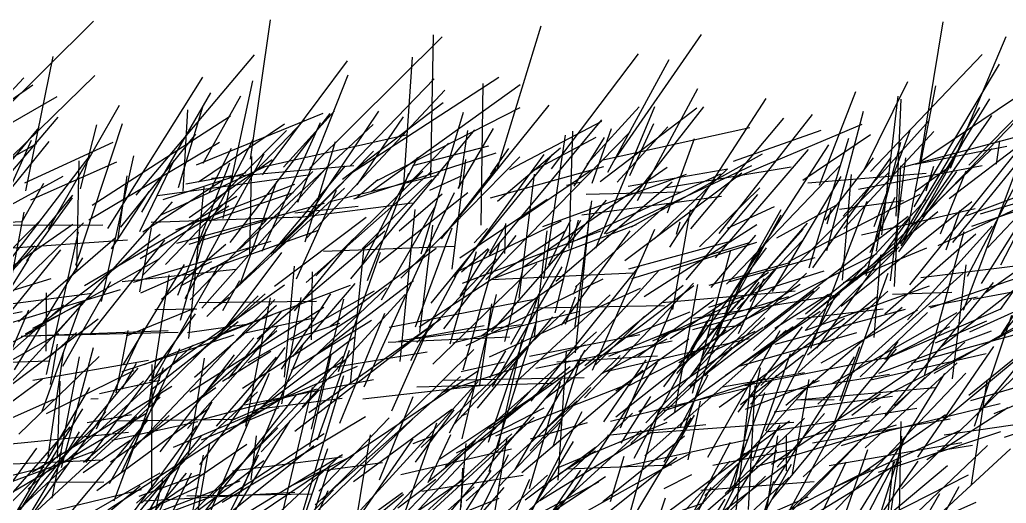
# Model space of a CAD drawing. Header units: metres. Extents: x 0 to 1019, y 0 to 619.
# Drawn here: x 336.1 to 465.7, y 554.7 to 618.2 of the extents above; entities that cross this region are included whole.
import ezdxf

# ---------------------------------------------------------------- set-up
doc = ezdxf.new("R2010")
doc.units = ezdxf.units.M

msp = doc.modelspace()

# ---------------------------------------------------------------- linework, layer by layer
at = {"color": 102}
for p, q in [((366.43, 599.89), (369.06, 618.21)), ((453.6, 593.62), (464.81, 612.37)), ((411.79, 588.2), (419.55, 606.83))]:
    msp.add_line(p, q, dxfattribs=at)
at = {"color": 85}
for p, q in [((326.64, 598.98), (345.84, 618.03)), ((439.63, 596.78), (455.19, 598.07)), ((372, 573.97), (380.21, 583.56)), ((367.6, 567.09), (378.47, 568.52))]:
    msp.add_line(p, q, dxfattribs=at)
at = {"color": 205}
for p, q in [((398.82, 598.43), (404.63, 617.41)), ((429.85, 556.29), (433.41, 572.49)), ((398.67, 563.57), (416.1, 570.41)), ((344.98, 565.31), (350.8, 566.37)), ((357.6, 541.36), (367.56, 561.06)), ((352.05, 552.71), (365.1, 557.65))]:
    msp.add_line(p, q, dxfattribs=at)
at = {"color": 82}
for p, q in [((454.41, 599.61), (457.44, 617.95)), ((460.8, 599.09), (473.75, 612.36)), ((426.66, 580.44), (441.81, 585.21)), ((410.34, 572.8), (423.28, 583.37)), ((442.74, 570.37), (459.25, 579.78)), ((391.33, 560.55), (403.92, 568.93)), ((387.03, 541.86), (405.46, 558.38))]:
    msp.add_line(p, q, dxfattribs=at)
at = {"color": 57}
for p, q in [((374.2, 598.67), (391.62, 615.95)), ((396.74, 591.22), (396.99, 609.85)), ((425.41, 588.37), (433.33, 596.15)), ((418.62, 551.63), (437.26, 565.55))]:
    msp.add_line(p, q, dxfattribs=at)
at = {"color": 167}
for p, q in [((390.14, 597.66), (390.47, 616.25)), ((400.49, 598.55), (412.6, 604.9)), ((442.2, 546.62), (447.54, 561.76))]:
    msp.add_line(p, q, dxfattribs=at)
at = {"color": 194}
for p, q in [((414.35, 599.92), (425.68, 616.27)), ((409.4, 589.36), (428.24, 597.99))]:
    msp.add_line(p, q, dxfattribs=at)
at = {"color": 145}
for p, q in [((458.39, 598.73), (465.68, 615.99)), ((349.42, 590.98), (359.28, 603.17)), ((368.09, 598.87), (387.07, 603.16)), ((441.92, 591.88), (448.26, 600.08)), ((337.61, 594.56), (348.89, 599.56)), ((443.07, 565.06), (450.19, 584.93)), ((345.49, 568.43), (346.44, 568.45))]:
    msp.add_line(p, q, dxfattribs=at)
at = {"color": 236}
for p, q in [((336.93, 595.75), (340.52, 613.39)), ((363.74, 582.19), (378.79, 596.1)), ((403.17, 561.57), (411.16, 569.91))]:
    msp.add_line(p, q, dxfattribs=at)
at = {"color": 83}
for p, q in [((351.42, 595.16), (366.98, 613.62)), ((426.36, 576.47), (439.04, 590.7))]:
    msp.add_line(p, q, dxfattribs=at)
at = {"color": 178}
for p, q in [((386.55, 595.93), (387.73, 613.3)), ((354.96, 594.59), (365.87, 598.16)), ((435.35, 575.6), (452.49, 580.21)), ((358.19, 577.15), (366.58, 578.33)), ((365.34, 577.01), (374.8, 579.07)), ((397.48, 541.13), (409.84, 559.03))]:
    msp.add_line(p, q, dxfattribs=at)
at = {"color": 185}
for p, q in [((405.98, 598.64), (417.42, 613.75)), ((385.87, 576), (397.15, 578.06)), ((420.75, 565.61), (437.71, 577.9))]:
    msp.add_line(p, q, dxfattribs=at)
at = {"color": 230}
for p, q in [((413.38, 598.21), (421.44, 612.99)), ((337.08, 586.53), (343.08, 594.83)), ((351.83, 555.62), (359.78, 558.54)), ((373.85, 550.14), (376.65, 556.4))]:
    msp.add_line(p, q, dxfattribs=at)
at = {"color": 128}
for p, q in [((447.88, 598.26), (462.54, 613.66)), ((409.05, 577.65), (411.29, 594.44)), ((444.31, 583.72), (455.29, 588.24)), ((456.24, 571.79), (469.31, 579.26)), ((403.07, 574.03), (417.6, 576.88)), ((353.49, 556.74), (353.53, 572.94))]:
    msp.add_line(p, q, dxfattribs=at)
at = {"color": 49}
for p, q in [((368.02, 597.86), (379.18, 612.83)), ((408.94, 596.37), (412.96, 602.74)), ((395.82, 588.92), (397.57, 590.8)), ((416.13, 585.48), (429.66, 589.18)), ((429.38, 583.82), (440.59, 586.99)), ((418.23, 560.94), (436.8, 577.42))]:
    msp.add_line(p, q, dxfattribs=at)
at = {"color": 176}
for p, q in [((320.11, 592.84), (336.69, 610.6)), ((405.64, 586.02), (408.54, 591.93)), ((389.91, 557.64), (408.44, 572.68)), ((348.06, 560.15), (361.89, 569.89))]:
    msp.add_line(p, q, dxfattribs=at)
at = {"color": 1}
for p, q in [((326.91, 592.27), (346, 610.88)), ((347.71, 590.8), (360.2, 610.68)), ((451.8, 588.77), (463.56, 607.83)), ((416.82, 560.63), (427.55, 580.51))]:
    msp.add_line(p, q, dxfattribs=at)
at = {"color": 200}
for p, q in [((372.67, 594.23), (379.26, 610.98)), ((464.69, 576.4), (478.9, 593.11)), ((398.56, 584.33), (417.14, 591.3))]:
    msp.add_line(p, q, dxfattribs=at)
at = {"color": 126}
for p, q in [((379.43, 597.93), (399.08, 610.67)), ((396.71, 576.67), (407.58, 584.23))]:
    msp.add_line(p, q, dxfattribs=at)
at = {"color": 170}
for p, q in [((379.54, 599.01), (390.56, 610.43)), ((464.42, 599.26), (464.88, 602.29)), ((379.59, 570.39), (381.33, 588)), ((426.18, 571.45), (429.65, 575.19)), ((440.92, 541.22), (454.13, 560.23))]:
    msp.add_line(p, q, dxfattribs=at)
at = {"color": 168}
for p, q in [((454.33, 599.52), (471.77, 611.31)), ((357.31, 583.24), (366.4, 588.25)), ((446.59, 550.11), (457.99, 559.68))]:
    msp.add_line(p, q, dxfattribs=at)
at = {"color": 157}
for p, q in [((320.58, 597.54), (337.84, 609.68)), ((460.09, 580.08), (466.73, 597.75)), ((396.58, 570.24), (398.16, 580.91)), ((451.93, 556.58), (470.42, 574.97))]:
    msp.add_line(p, q, dxfattribs=at)
at = {"color": 243}
msp.add_line((362.87, 592.11), (366.75, 610.17), dxfattribs=at)
at = {"color": 227}
for p, q in [((382.29, 595.63), (401.87, 609.71)), ((348.8, 569.19), (350.38, 577.4)), ((451.68, 553.46), (451.9, 565.45))]:
    msp.add_line(p, q, dxfattribs=at)
at = {"color": 246}
for p, q in [((417.28, 594.49), (425.22, 609.2)), ((465.01, 586.04), (474.13, 603.74)), ((415.83, 576.5), (424.2, 579.85)), ((388.29, 570), (406.08, 570.46))]:
    msp.add_line(p, q, dxfattribs=at)
at = {"color": 209}
for p, q in [((446.94, 598.31), (452.76, 610.09)), ((455.06, 593.14), (459.98, 601.96)), ((398.08, 577.2), (413.21, 594.51)), ((408.56, 555.93), (419.88, 573.18)), ((425.9, 553.27), (435.59, 561.62))]:
    msp.add_line(p, q, dxfattribs=at)
at = {"color": 181}
for p, q in [((452.62, 589.72), (456.48, 609.52)), ((463.06, 582.41), (477.92, 593.09)), ((432.07, 568.67), (450.37, 571.66))]:
    msp.add_line(p, q, dxfattribs=at)
at = {"color": 141}
for p, q in [((321.34, 596.79), (341.07, 608.14)), ((454.51, 584.37), (471.81, 586.49)), ((450.78, 582.16), (458.58, 582.44)), ((340.4, 555.38), (343.97, 573.95)), ((392.57, 563.97), (395.74, 569.83)), ((445.01, 544.97), (463.25, 562.3))]:
    msp.add_line(p, q, dxfattribs=at)
at = {"color": 50}
msp.add_line((352.18, 592.92), (361.24, 608.6), dxfattribs=at)
at = {"color": 93}
msp.add_line((360.23, 599.38), (365.19, 608.21), dxfattribs=at)
at = {"color": 15}
for p, q in [((373.84, 589.56), (391.98, 608.94)), ((341.64, 559.38), (345.82, 575.17)), ((358.3, 561.04), (360.41, 573.74))]:
    msp.add_line(p, q, dxfattribs=at)
at = {"color": 119}
for p, q in [((421.5, 588.34), (434.17, 607.85)), ((421.74, 585.42), (432.96, 588.99)), ((438.73, 568.35), (456.35, 569.89)), ((420.76, 556.65), (424.41, 558.5))]:
    msp.add_line(p, q, dxfattribs=at)
at = {"color": 151}
for p, q in [((441.2, 596.47), (445.93, 608.8)), ((328.55, 577.96), (338.12, 588.51)), ((430.49, 566.67), (438.95, 577.87)), ((359.81, 559.74), (371, 575.17)), ((445.42, 566.26), (449.21, 569.13)), ((457.23, 552.75), (459.52, 556.91))]:
    msp.add_line(p, q, dxfattribs=at)
at = {"color": 107}
for p, q in [((449.38, 589.98), (451.53, 608.16)), ((460.61, 584.52), (470.04, 602.46)), ((341.81, 572.69), (348.11, 583.83)), ((425.9, 548.53), (432.42, 561.62))]:
    msp.add_line(p, q, dxfattribs=at)
at = {"color": 175}
for p, q in [((451.23, 592.39), (451.92, 607.76)), ((386.18, 584.27), (401.81, 600.21))]:
    msp.add_line(p, q, dxfattribs=at)
at = {"color": 129}
for p, q in [((339.91, 590.7), (349.26, 606.99)), ((336.03, 563.79), (346.59, 574))]:
    msp.add_line(p, q, dxfattribs=at)
at = {"color": 58}
msp.add_line((357, 596.19), (360.2, 606.76), dxfattribs=at)
at = {"color": 143}
for p, q in [((378.51, 597.28), (391.74, 607.36)), ((447.16, 561.98), (459.25, 573.14)), ((418.79, 563.95), (437.79, 565.34))]:
    msp.add_line(p, q, dxfattribs=at)
at = {"color": 137}
for p, q in [((382.99, 597.06), (401.85, 606.7)), ((436.74, 567.58), (452.04, 580.48)), ((449.77, 564.12), (464.91, 567.81))]:
    msp.add_line(p, q, dxfattribs=at)
at = {"color": 144}
for p, q in [((392.05, 590.1), (405.67, 606.98)), ((446.69, 589.97), (461.62, 593.44)), ((420, 576.65), (437.14, 581.88)), ((430.8, 567.66), (439.09, 574.18)), ((380.01, 550.42), (382.22, 563.67)), ((441.57, 553.56), (444.69, 560.16))]:
    msp.add_line(p, q, dxfattribs=at)
at = {"color": 164}
for p, q in [((410.63, 599.24), (417.49, 606.79)), ((370.77, 598.83), (377.46, 606.25)), ((461.19, 591.12), (477.06, 596.61)), ((334.15, 547.73), (343.97, 564.08))]:
    msp.add_line(p, q, dxfattribs=at)
at = {"color": 188}
for p, q in [((412.38, 596.98), (425.05, 606.65)), ((419.72, 566.07), (439.47, 584.94)), ((340.17, 570.3), (341.1, 575.58)), ((347.72, 553.82), (366.2, 565.87))]:
    msp.add_line(p, q, dxfattribs=at)
at = {"color": 239}
for p, q in [((412.95, 590.07), (425.97, 606.78)), ((349.01, 589.24), (350.26, 597.69)), ((334.93, 578.41), (349.39, 582.8)), ((346.22, 564.47), (352.47, 577.74)), ((348.53, 555), (355.04, 572.52)), ((435.62, 559.43), (441.84, 566.48)), ((432.76, 543.97), (435.71, 563.54))]:
    msp.add_line(p, q, dxfattribs=at)
at = {"color": 110}
for p, q in [((450.88, 587.71), (462.24, 606.68)), ((399.27, 550.65), (412.19, 557.53))]:
    msp.add_line(p, q, dxfattribs=at)
at = {"color": 68}
for p, q in [((463.27, 588.3), (481.38, 607.47)), ((433.91, 577.84), (452.84, 592.41)), ((388.1, 577.87), (392.95, 590.87)), ((393.88, 585.26), (407.29, 591.81)), ((399.06, 556.89), (407.24, 565.49))]:
    msp.add_line(p, q, dxfattribs=at)
at = {"color": 215}
for p, q in [((330.17, 592.48), (341.19, 605.4)), ((448.36, 591.04), (453.08, 603.67))]:
    msp.add_line(p, q, dxfattribs=at)
at = {"color": 162}
for p, q in [((345.67, 593.84), (363.8, 605.58)), ((370.57, 567.76), (373.08, 581.71))]:
    msp.add_line(p, q, dxfattribs=at)
at = {"color": 237}
for p, q in [((357.58, 595.69), (358.23, 606.4)), ((426.96, 583.03), (432.83, 589.92))]:
    msp.add_line(p, q, dxfattribs=at)
at = {"color": 111}
for p, q in [((359.37, 599.16), (375.98, 605.94)), ((447.33, 584.64), (451.88, 602.15)), ((397.9, 587.6), (399.98, 591.27)), ((461.54, 564.82), (466.44, 579.42))]:
    msp.add_line(p, q, dxfattribs=at)
at = {"color": 254}
msp.add_line((363.79, 588.95), (376.92, 605.91), dxfattribs=at)
at = {"color": 226}
for p, q in [((373.66, 591.9), (383.29, 606.2)), ((455.21, 595.73), (456.21, 599)), ((408.88, 582.16), (409.3, 583.23)), ((341.11, 560.61), (341.44, 570.76)), ((340.2, 557.49), (347.19, 557.51))]:
    msp.add_line(p, q, dxfattribs=at)
at = {"color": 211}
for p, q in [((380.46, 596.52), (386.52, 605.47)), ((336.31, 576.64), (355.65, 577.4)), ((354.56, 561.47), (364.34, 574.2)), ((349.03, 565.53), (364.36, 565.76))]:
    msp.add_line(p, q, dxfattribs=at)
at = {"color": 61}
for p, q in [((388.84, 587.45), (394.42, 606.06)), ((345.19, 591.94), (362.37, 602.14)), ((454.99, 571.49), (460.18, 590.4)), ((376.64, 546.99), (387.79, 563.15)), ((353.72, 551.88), (357.6, 560.62))]:
    msp.add_line(p, q, dxfattribs=at)
at = {"color": 177}
for p, q in [((424.3, 590.76), (436.49, 605.29)), ((430.41, 597.56), (446.8, 604.49)), ((432.58, 573.77), (450.86, 587.84)), ((372.97, 552.38), (378.71, 571.48)), ((406.87, 558.5), (411.76, 561.59)), ((441.14, 548.51), (460.73, 558.44))]:
    msp.add_line(p, q, dxfattribs=at)
at = {"color": 155}
for p, q in [((428, 590.14), (440.24, 605.76)), ((440.81, 575.07), (452.94, 592.04)), ((328.32, 571.72), (341.53, 587.99)), ((398.25, 570), (407.38, 585.76)), ((365.23, 556.15), (373.42, 575.7))]:
    msp.add_line(p, q, dxfattribs=at)
at = {"color": 222}
for p, q in [((442.16, 587.91), (446.97, 606.2)), ((444.36, 590.81), (456.2, 603.55)), ((425.63, 573.63), (436.16, 592.6)), ((432.09, 581.2), (435.68, 585.73)), ((329.16, 549.2), (338.37, 561.96)), ((359.52, 549.53), (378.51, 561.12))]:
    msp.add_line(p, q, dxfattribs=at)
at = {"color": 113}
for p, q in [((451.89, 588.51), (463.8, 605.63)), ((351.94, 586.87), (363.59, 593.78)), ((378.02, 572.03), (383.51, 587.69)), ((370.9, 571.27), (372.23, 585.85)), ((332.4, 567.79), (344.64, 581.16)), ((394.12, 571.99), (399.82, 573.29)), ((428.81, 555.98), (439.2, 565.86))]:
    msp.add_line(p, q, dxfattribs=at)
at = {"color": 253}
for p, q in [((454.76, 592.26), (468.25, 606.23)), ((415.63, 586.57), (430.99, 598.12)), ((406.45, 579.7), (409.53, 591.88))]:
    msp.add_line(p, q, dxfattribs=at)
at = {"color": 39}
for p, q in [((458.21, 594.74), (472.87, 605.94)), ((408.32, 588.19), (408.8, 603.58)), ((336.79, 596.79), (348.4, 602.12)), ((381.81, 583.94), (387.26, 598.06)), ((349.78, 572.95), (357.76, 586.06)), ((396.25, 567.21), (406.15, 579.19)), ((359.78, 568.44), (366.89, 576.44)), ((426.12, 555.72), (431.92, 561.29))]:
    msp.add_line(p, q, dxfattribs=at)
at = {"color": 29}
for p, q in [((324.75, 587.27), (338.68, 604.05)), ((435.23, 566.69), (450.78, 568.79)), ((347.78, 546.42), (358.06, 558.65))]:
    msp.add_line(p, q, dxfattribs=at)
at = {"color": 244}
for p, q in [((343.49, 585.98), (349.64, 604.58)), ((430.86, 561.09), (447.74, 565.59))]:
    msp.add_line(p, q, dxfattribs=at)
at = {"color": 191}
for p, q in [((344.11, 595.99), (346.26, 604.41)), ((457.07, 590.11), (460.44, 598.36)), ((358.34, 576.35), (360.37, 596.24)), ((447.83, 587.64), (451.11, 594.9)), ((369.61, 583.22), (381.63, 592.3))]:
    msp.add_line(p, q, dxfattribs=at)
at = {"color": 4}
for p, q in [((355.27, 586.07), (373.53, 605.06)), ((420.45, 581.06), (438, 582.61))]:
    msp.add_line(p, q, dxfattribs=at)
at = {"color": 186}
for p, q in [((359.6, 596.9), (370.91, 604.55)), ((365, 588.08), (382.56, 604.46)), ((446.04, 584.06), (463.87, 601.3)), ((453.75, 595.63), (458.1, 598.81)), ((464.94, 580.17), (476.25, 596.08)), ((394.79, 555.02), (409.35, 568.14))]:
    msp.add_line(p, q, dxfattribs=at)
at = {"color": 71}
for p, q in [((367.96, 587.8), (375.63, 604.7)), ((397.99, 597.93), (400.39, 601.32)), ((400.63, 575.58), (409.82, 591.87)), ((337.42, 552.69), (347.45, 566.76)), ((457.56, 563.7), (469.89, 565.51))]:
    msp.add_line(p, q, dxfattribs=at)
at = {"color": 45}
for p, q in [((393.71, 596.03), (398.35, 603.93)), ((354.23, 595.11), (374.04, 597.85)), ((356.63, 590.6), (372.28, 596.6)), ((363.89, 565.57), (380.5, 572.71)), ((385.1, 548.94), (403.72, 566))]:
    msp.add_line(p, q, dxfattribs=at)
at = {"color": 161}
for p, q in [((397.78, 587.25), (412.57, 605.06)), ((397.81, 564.47), (410.64, 573.62)), ((383.48, 549.14), (399.09, 555.37))]:
    msp.add_line(p, q, dxfattribs=at)
at = {"color": 90}
for p, q in [((411.32, 596.76), (413.86, 603.91)), ((360.73, 579.25), (380.16, 598.45))]:
    msp.add_line(p, q, dxfattribs=at)
at = {"color": 140}
for p, q in [((412.56, 599.77), (432.04, 604.05)), ((424.34, 574.96), (426.52, 578.69)), ((448.06, 567.95), (467.76, 578.07)), ((361.24, 555.55), (378.59, 573.99)), ((450.23, 544.41), (456.99, 555.99)), ((433.63, 552.93), (439.68, 555.53))]:
    msp.add_line(p, q, dxfattribs=at)
at = {"color": 55}
for p, q in [((414.61, 596.86), (421.28, 604.15)), ((426.87, 577.59), (431.04, 578.15))]:
    msp.add_line(p, q, dxfattribs=at)
at = {"color": 48}
for p, q in [((416.27, 597.77), (419.43, 604.57)), ((357.85, 581.6), (368.23, 600.59)), ((356.75, 588.87), (376.15, 594.14)), ((418.13, 581.87), (432.94, 591.31)), ((347.93, 557.29), (354.68, 569.22)), ((370.22, 551.53), (374.58, 569.92))]:
    msp.add_line(p, q, dxfattribs=at)
at = {"color": 64}
for p, q in [((444.3, 592.41), (455.59, 604.97)), ((387.5, 573.45), (393.45, 584.63)), ((397.86, 571.19), (399.99, 574.71)), ((403.13, 553.38), (408.88, 562.83))]:
    msp.add_line(p, q, dxfattribs=at)
at = {"color": 77}
for p, q in [((352.3, 584.65), (371.17, 603.66)), ((453.75, 599.23), (465.77, 601.6)), ((381.11, 588.1), (390.28, 597.23)), ((410.55, 595.28), (422.9, 595.6)), ((357.27, 578.73), (360.68, 590.76)), ((383.85, 545.55), (390.93, 565.25))]:
    msp.add_line(p, q, dxfattribs=at)
at = {"color": 46}
for p, q in [((359.67, 588.63), (366.82, 602.58)), ((406.57, 583.87), (421.81, 596.94)), ((386.12, 573.32), (388.08, 593.27)), ((417.44, 566.75), (433.76, 577.85)), ((348.3, 563.9), (352.7, 566.51))]:
    msp.add_line(p, q, dxfattribs=at)
at = {"color": 86}
for p, q in [((379.64, 584.2), (395.92, 603.74)), ((448.34, 576.48), (449.23, 587.35)), ((342.6, 560.58), (358.9, 575.45)), ((348.24, 562.97), (359.51, 565.42)), ((372.13, 549.03), (376.6, 561.89))]:
    msp.add_line(p, q, dxfattribs=at)
at = {"color": 19}
for p, q in [((393.85, 596.11), (394.99, 603.67)), ((354.76, 581.49), (363.21, 588.73)), ((447.91, 570.92), (463.06, 574.39)), ((429.19, 556), (434.02, 569.26))]:
    msp.add_line(p, q, dxfattribs=at)
at = {"color": 224}
for p, q in [((397.37, 584.1), (416.31, 603.51)), ((391.55, 589.43), (398.71, 598.66)), ((424.55, 577.53), (431.56, 579.42)), ((374.22, 562.14), (377.04, 574.16)), ((398.58, 548.6), (413.06, 558.23))]:
    msp.add_line(p, q, dxfattribs=at)
at = {"color": 17}
msp.add_line((403.8, 598.5), (411.83, 602.79), dxfattribs=at)
at = {"color": 216}
for p, q in [((404.96, 584.17), (407.8, 603.06)), ((431.87, 579.06), (448.74, 587.49)), ((374.46, 576.19), (374.61, 585.1)), ((446.51, 571.33), (455.36, 579.75)), ((383.4, 557.79), (387.79, 568.73)), ((423.79, 545.23), (436.02, 564.99)), ((347.72, 548.98), (359.41, 564.87))]:
    msp.add_line(p, q, dxfattribs=at)
at = {"color": 127}
for p, q in [((421.23, 592.83), (424.75, 602.63)), ((360.06, 580.34), (376.55, 598.94)), ((423.66, 584.03), (433.08, 595.24)), ((438.38, 571.86), (450.16, 582.55)), ((347.32, 549.79), (365.97, 562.48))]:
    msp.add_line(p, q, dxfattribs=at)
at = {"color": 88}
msp.add_line((429.87, 599.65), (441.38, 603.7), dxfattribs=at)
at = {"color": 125}
for p, q in [((438.97, 597.13), (447.89, 603.15)), ((394.37, 572.23), (399.19, 589)), ((439.04, 558.17), (449.18, 567.41))]:
    msp.add_line(p, q, dxfattribs=at)
at = {"color": 147}
for p, q in [((439.82, 585.63), (445.01, 602.64)), ((421.1, 596.17), (437.46, 598.87)), ((335.97, 578.59), (348.65, 589.55)), ((404.11, 563.4), (414.99, 574.1)), ((403.07, 556.62), (407.17, 570.64)), ((358.09, 555.66), (374.56, 555.95))]:
    msp.add_line(p, q, dxfattribs=at)
at = {"color": 23}
for p, q in [((452.06, 598.85), (469.25, 603.42)), ((372.68, 592.25), (387.7, 594.18)), ((427.65, 576.78), (432.66, 587.32)), ((365.82, 564.84), (369.08, 581.67)), ((413.71, 565.5), (431.67, 569.88))]:
    msp.add_line(p, q, dxfattribs=at)
at = {"color": 153}
for p, q in [((319.67, 591.36), (338.38, 601.94)), ((344.66, 583.32), (364.63, 595.03)), ((350.84, 539.97), (354.96, 558.04))]:
    msp.add_line(p, q, dxfattribs=at)
at = {"color": 154}
for p, q in [((329.41, 589.16), (340.02, 602.24)), ((340.29, 550.49), (354.58, 558.7))]:
    msp.add_line(p, q, dxfattribs=at)
at = {"color": 14}
for p, q in [((332.4, 590.66), (337.68, 602.4)), ((451.03, 583.19), (451.87, 599.01)), ((359.1, 571.25), (369.88, 580.71))]:
    msp.add_line(p, q, dxfattribs=at)
at = {"color": 152}
for p, q in [((361.05, 595.61), (363.94, 601.36)), ((437.17, 586.46), (454.38, 595.29)), ((339.74, 578.89), (354.58, 590.06)), ((434.13, 564.22), (443.4, 582.21)), ((371.78, 572.17), (382.33, 578.77)), ((360.06, 565.71), (375.24, 569.73))]:
    msp.add_line(p, q, dxfattribs=at)
at = {"color": 66}
for p, q in [((373.61, 589.06), (377.59, 602.22)), ((415.07, 559.43), (431.81, 563.09))]:
    msp.add_line(p, q, dxfattribs=at)
at = {"color": 231}
for p, q in [((387.45, 596.91), (392.45, 602.01)), ((388.13, 576.36), (402.04, 578.19)), ((443.37, 556.91), (459.69, 564.31))]:
    msp.add_line(p, q, dxfattribs=at)
at = {"color": 242}
for p, q in [((387.78, 599.07), (397.77, 601.63)), ((356.88, 582.03), (363.72, 599.43)), ((356.33, 562.07), (368.86, 567.33)), ((436.27, 552.39), (446.18, 562.48))]:
    msp.add_line(p, q, dxfattribs=at)
at = {"color": 206}
for p, q in [((398.89, 594.4), (407.18, 601.39)), ((440.02, 579.5), (456.71, 593.03)), ((391.84, 577.61), (401.34, 589.86)), ((416.53, 584.21), (431.84, 588.91)), ((367.84, 561.47), (375.4, 569.51)), ((393.48, 561.31), (405.03, 567.23)), ((398.31, 546.53), (417.75, 564.3))]:
    msp.add_line(p, q, dxfattribs=at)
at = {"color": 245}
for p, q in [((429.98, 582.61), (442.41, 601.79)), ((426.23, 574.24), (432.72, 577.32)), ((337.24, 556.56), (352.38, 570.8)), ((379.98, 557.54), (392.88, 567.07)), ((347.23, 548), (360.02, 563.52))]:
    msp.add_line(p, q, dxfattribs=at)
at = {"color": 109}
for p, q in [((332.19, 583.2), (345.39, 600.39)), ((435.02, 582.52), (444.04, 597.62)), ((440.06, 575.09), (447.43, 594.37)), ((323.43, 579.08), (340.26, 584.22))]:
    msp.add_line(p, q, dxfattribs=at)
at = {"color": 26}
for p, q in [((346.86, 581.2), (351.12, 600.32)), ((337.84, 577.7), (344.43, 581.07)), ((374.47, 564.45), (378.71, 581.52)), ((384.67, 577.84), (403.49, 581.45))]:
    msp.add_line(p, q, dxfattribs=at)
at = {"color": 78}
for p, q in [((366.37, 587.37), (366.62, 600.27)), ((429.9, 546.29), (437.52, 559.84))]:
    msp.add_line(p, q, dxfattribs=at)
at = {"color": 115}
for p, q in [((369.42, 587.57), (382.59, 600.93)), ((376.89, 577.95), (390.85, 588.23)), ((430.55, 577.01), (433.91, 584.22))]:
    msp.add_line(p, q, dxfattribs=at)
at = {"color": 73}
for p, q in [((380.03, 594.68), (398.73, 600.75)), ((410.32, 568.55), (424.62, 583.59)), ((403.84, 580.38), (420.81, 580.68))]:
    msp.add_line(p, q, dxfattribs=at)
at = {"color": 95}
for p, q in [((381.12, 586.08), (388.41, 600.17)), ((421.9, 580.16), (424.23, 593.25)), ((375.24, 563.02), (379.43, 574.79)), ((332.05, 559.73), (347.05, 560.42))]:
    msp.add_line(p, q, dxfattribs=at)
at = {"color": 219}
for p, q in [((390.16, 580.98), (406.17, 600.56)), ((435.31, 577.7), (442.36, 582.16))]:
    msp.add_line(p, q, dxfattribs=at)
at = {"color": 149}
for p, q in [((393.25, 584.41), (405.03, 600.51)), ((440.96, 567.71), (460.05, 584.92)), ((370.5, 572.3), (377, 582.21))]:
    msp.add_line(p, q, dxfattribs=at)
at = {"color": 24}
for p, q in [((416.5, 591.02), (433.71, 600.61)), ((448.67, 587.8), (449.45, 592.7)), ((337.75, 558.8), (356.13, 570.07)), ((394.15, 566.17), (394.86, 566.5))]:
    msp.add_line(p, q, dxfattribs=at)
at = {"color": 120}
for p, q in [((427.53, 586.95), (439.75, 601.16)), ((435, 555.28), (451.31, 574.97))]:
    msp.add_line(p, q, dxfattribs=at)
at = {"color": 32}
for p, q in [((440.29, 585.63), (450.53, 600.07)), ((362.51, 576.89), (370.57, 587.63))]:
    msp.add_line(p, q, dxfattribs=at)
at = {"color": 163}
for p, q in [((450.49, 583.91), (452.53, 600.07)), ((351.9, 590.41), (356.4, 599.77)), ((401.73, 581.64), (403.74, 597.92)), ((421.55, 576.33), (434.46, 585.07)), ((366.14, 573.18), (382.71, 582.62)), ((391.82, 570.89), (410.29, 571.24)), ((434.16, 564.09), (453.98, 567.21))]:
    msp.add_line(p, q, dxfattribs=at)
at = {"color": 229}
for p, q in [((453.05, 583.39), (466.96, 600.71)), ((443.79, 593.33), (452.23, 594.48))]:
    msp.add_line(p, q, dxfattribs=at)
at = {"color": 190}
for p, q in [((458.67, 588.96), (468.37, 600.87)), ((336.45, 591.71), (339.3, 596.75)), ((324.26, 577.16), (338.77, 591.81)), ((455.7, 580.37), (474.82, 586.94)), ((422.16, 566.77), (425.22, 583.44)), ((349.53, 569.67), (351.47, 573.11)), ((465.46, 563.38), (485.05, 569.98)), ((351.24, 547.52), (368.18, 560.32))]:
    msp.add_line(p, q, dxfattribs=at)
at = {"color": 44}
for p, q in [((343.62, 585.31), (343.93, 599.67)), ((424.06, 571.12), (433.27, 583.73)), ((350.15, 576.69), (359.17, 580.39)), ((442.45, 559.65), (459.88, 562.69))]:
    msp.add_line(p, q, dxfattribs=at)
at = {"color": 172}
for p, q in [((354.73, 592.58), (368.36, 598.95)), ((330.2, 555.77), (345.76, 561.52)), ((448.98, 545.91), (466.25, 561.84))]:
    msp.add_line(p, q, dxfattribs=at)
at = {"color": 213}
for p, q in [((358.38, 592.25), (369.28, 599.85)), ((374.42, 544.11), (394.22, 557.68))]:
    msp.add_line(p, q, dxfattribs=at)
at = {"color": 180}
for p, q in [((361.32, 597.4), (380.03, 599.05)), ((409.96, 592.58), (428.32, 595.04))]:
    msp.add_line(p, q, dxfattribs=at)
at = {"color": 241}
for p, q in [((369.1, 587.44), (378.91, 599.03)), ((321.21, 568.39), (339.64, 578.26)), ((454.08, 560.76), (464.08, 575.31)), ((461.83, 566.28), (467.79, 573.46)), ((449.42, 546.09), (450.9, 560.13))]:
    msp.add_line(p, q, dxfattribs=at)
at = {"color": 75}
for p, q in [((392.92, 585.43), (394.72, 599.84)), ((422.88, 564.7), (426.56, 571.58))]:
    msp.add_line(p, q, dxfattribs=at)
at = {"color": 31}
for p, q in [((397.97, 594.81), (412.84, 598.94)), ((406.67, 573.28), (419.89, 574.05)), ((334.91, 552.33), (352.12, 556.5))]:
    msp.add_line(p, q, dxfattribs=at)
at = {"color": 7}
for p, q in [((402.28, 585.74), (421.15, 598.84)), ((337.84, 570.89), (353.05, 573.51)), ((438.05, 568.28), (443.12, 568.32))]:
    msp.add_line(p, q, dxfattribs=at)
at = {"color": 10}
for p, q in [((413.16, 590.08), (432.27, 599.05)), ((431.66, 585.33), (436.16, 593.28)), ((406.24, 562.29), (409.94, 574.16))]:
    msp.add_line(p, q, dxfattribs=at)
at = {"color": 106}
for p, q in [((416.05, 596.36), (429.16, 598.65)), ((381.36, 570), (389.33, 587.45)), ((394.79, 575.42), (412.78, 584.16)), ((330.8, 570.98), (341.94, 580.76)), ((387.83, 562.54), (390.76, 563.67))]:
    msp.add_line(p, q, dxfattribs=at)
at = {"color": 174}
for p, q in [((428.98, 583.46), (443.93, 599.11)), ((362.33, 576.87), (379.58, 583.34))]:
    msp.add_line(p, q, dxfattribs=at)
at = {"color": 30}
for p, q in [((446.32, 595.94), (462.55, 599.05)), ((380.23, 594.74), (383.18, 597.24)), ((394.16, 585.1), (397.65, 588.15)), ((414.44, 569.48), (424.02, 576.29)), ((432.13, 567.7), (435.58, 571.54))]:
    msp.add_line(p, q, dxfattribs=at)
at = {"color": 97}
for p, q in [((331.53, 592.05), (341.82, 597.65)), ((331.31, 580.75), (343.12, 595.15)), ((430.35, 580.25), (438.97, 589.25)), ((360.57, 552.17), (368.94, 571.8))]:
    msp.add_line(p, q, dxfattribs=at)
at = {"color": 204}
for p, q in [((357.95, 596.65), (364.04, 597.77)), ((388.27, 575.83), (398.7, 586.79))]:
    msp.add_line(p, q, dxfattribs=at)
at = {"color": 166}
for p, q in [((358.5, 581.43), (374.62, 598.3)), ((352.05, 582.33), (361.38, 586.45)), ((416.39, 562.54), (434, 579.05)), ((403.9, 572.46), (421.82, 576.03))]:
    msp.add_line(p, q, dxfattribs=at)
at = {"color": 132}
for p, q in [((373.75, 583.72), (390.25, 598.31)), ((366.54, 557.76), (367.23, 563.55)), ((393.53, 548.04), (394.78, 562.53)), ((441.85, 542.2), (451.1, 560.24))]:
    msp.add_line(p, q, dxfattribs=at)
at = {"color": 20}
for p, q in [((375.02, 584.56), (389.1, 598.33)), ((352.32, 590.34), (362.89, 597.23)), ((444.01, 580.61), (461.18, 594.36)), ((373.24, 567.38), (386.75, 582.11)), ((456.43, 575.79), (463.16, 578.67))]:
    msp.add_line(p, q, dxfattribs=at)
at = {"color": 42}
for p, q in [((377.07, 594.4), (391.12, 597.83)), ((409.13, 574.44), (411.09, 593.7)), ((351.92, 582.49), (353.45, 590.89)), ((448.98, 571.81), (463.77, 577.34)), ((324.16, 559.97), (339.14, 571.06))]:
    msp.add_line(p, q, dxfattribs=at)
at = {"color": 22}
for p, q in [((390.01, 595.84), (394.23, 597.76)), ((334.9, 550.51), (354.6, 568.64))]:
    msp.add_line(p, q, dxfattribs=at)
at = {"color": 146}
for p, q in [((401.65, 591.92), (411.05, 598.36)), ((458.64, 571.06), (460.43, 586.02)), ((432.86, 559.51), (451.29, 565.02))]:
    msp.add_line(p, q, dxfattribs=at)
at = {"color": 182}
for p, q in [((404.85, 591.06), (423.69, 597.95)), ((413.49, 574.02), (422.29, 577.62)), ((408.03, 559.24), (421.75, 559.76))]:
    msp.add_line(p, q, dxfattribs=at)
at = {"color": 74}
for p, q in [((419.49, 589.43), (429, 598.54)), ((365.41, 569.82), (380.69, 579.68))]:
    msp.add_line(p, q, dxfattribs=at)
at = {"color": 60}
msp.add_line((431.59, 579.45), (450.34, 598.19), dxfattribs=at)
at = {"color": 207}
for p, q in [((444.21, 584.01), (445.36, 597.89)), ((332.9, 562.29), (350.42, 564.06))]:
    msp.add_line(p, q, dxfattribs=at)
at = {"color": 63}
for p, q in [((451.58, 587.71), (459.21, 598.28)), ((407.29, 578.08), (416.29, 590.49)), ((352.11, 554.7), (357.84, 560.31))]:
    msp.add_line(p, q, dxfattribs=at)
at = {"color": 70}
for p, q in [((460.55, 592.52), (473.97, 597.58)), ((362.78, 570.76), (369.1, 574.67)), ((357.12, 549.44), (372.47, 568.96)), ((444.06, 562.31), (451.16, 564.54)), ((429.4, 549.95), (447.88, 559.17)), ((433.43, 551.96), (435.19, 557.6))]:
    msp.add_line(p, q, dxfattribs=at)
at = {"color": 103}
for p, q in [((462.32, 592.73), (481.32, 598.42)), ((351.07, 561.84), (369.66, 581.48))]:
    msp.add_line(p, q, dxfattribs=at)
at = {"color": 135}
for p, q in [((365.03, 583.34), (369.92, 596.99)), ((457.81, 587.97), (459.65, 593.18))]:
    msp.add_line(p, q, dxfattribs=at)
at = {"color": 122}
for p, q in [((407.95, 596.48), (409.94, 596.91)), ((424.52, 569.18), (429.52, 587.99)), ((333.74, 580.98), (337.35, 586.75)), ((397.69, 562.71), (404.33, 582.16)), ((419.29, 576.02), (431.28, 581.66)), ((344.52, 560.1), (351.53, 566.08))]:
    msp.add_line(p, q, dxfattribs=at)
at = {"color": 96}
for p, q in [((348.21, 588.12), (353.15, 595.67)), ((331.08, 578.62), (344.52, 591.55)), ((363.6, 564.12), (380.07, 576.53)), ((461.07, 568.22), (472.64, 571.58)), ((324.3, 544.16), (341.67, 561.44))]:
    msp.add_line(p, q, dxfattribs=at)
at = {"color": 208}
for p, q in [((361.03, 591.78), (372.1, 595.53)), ((334.81, 551.58), (344.42, 567.11))]:
    msp.add_line(p, q, dxfattribs=at)
at = {"color": 247}
for p, q in [((372.49, 584.17), (377.73, 595.83)), ((404.43, 555.06), (419.1, 564.07)), ((448.94, 558.8), (464.99, 564.12)), ((371.83, 544.35), (376.86, 559.72)), ((386.13, 539.81), (398.06, 559.01))]:
    msp.add_line(p, q, dxfattribs=at)
at = {"color": 11}
for p, q in [((383.33, 586.33), (395.01, 595.54)), ((368.19, 567.69), (384.31, 583.01)), ((446.25, 553.28), (457.63, 571.74)), ((358.25, 546.32), (361.09, 562.53)), ((332.44, 540.76), (351.97, 557))]:
    msp.add_line(p, q, dxfattribs=at)
at = {"color": 248}
for p, q in [((385.98, 590.5), (391.63, 595.33)), ((384.52, 575.86), (400.52, 576.55)), ((416.01, 570.09), (426.68, 575.54))]:
    msp.add_line(p, q, dxfattribs=at)
at = {"color": 165}
for p, q in [((388.98, 586.66), (393.22, 595.52)), ((402.53, 555.16), (411.75, 562.05))]:
    msp.add_line(p, q, dxfattribs=at)
at = {"color": 40}
for p, q in [((456.75, 588.57), (470.91, 595.24)), ((423.16, 563.75), (429.93, 582.59)), ((449.1, 553.02), (452.19, 562.9))]:
    msp.add_line(p, q, dxfattribs=at)
at = {"color": 54}
for p, q in [((340.87, 576.91), (356.2, 594.29)), ((422.71, 573.21), (438.65, 583.47)), ((435.02, 549.92), (451.94, 560.22))]:
    msp.add_line(p, q, dxfattribs=at)
at = {"color": 201}
for p, q in [((372.25, 592.86), (380.6, 593.74)), ((393.97, 581.94), (397.8, 588.04))]:
    msp.add_line(p, q, dxfattribs=at)
at = {"color": 150}
for p, q in [((383.67, 581.43), (390.78, 593.8)), ((334.62, 588.19), (350.3, 589.29)), ((415.02, 564.59), (422.02, 580.86)), ((372.28, 564.17), (390.46, 578.27)), ((412.52, 571.7), (421.19, 576.32))]:
    msp.add_line(p, q, dxfattribs=at)
at = {"color": 198}
for p, q in [((393.95, 586.92), (405.39, 594.65)), ((398.93, 561.83), (402.14, 576.23)), ((428.46, 569.99), (439.23, 571.86)), ((420.47, 552.88), (425.99, 554.75))]:
    msp.add_line(p, q, dxfattribs=at)
at = {"color": 21}
for p, q in [((409.11, 583.13), (421.26, 594.04)), ((346.27, 556.4), (360.98, 567.18)), ((372.96, 546.41), (386.4, 556.1))]:
    msp.add_line(p, q, dxfattribs=at)
at = {"color": 202}
for p, q in [((429.08, 590.85), (435.27, 593.67)), ((328.43, 581.18), (343.11, 591.38)), ((449.82, 566.24), (464.02, 583.7)), ((328.75, 552.39), (348.09, 563.84))]:
    msp.add_line(p, q, dxfattribs=at)
at = {"color": 193}
for p, q in [((435.56, 589.58), (443.35, 593.85)), ((383.65, 545.97), (395.82, 556.85))]:
    msp.add_line(p, q, dxfattribs=at)
at = {"color": 184}
for p, q in [((439.3, 577.38), (455.15, 594.59)), ((403.32, 568.1), (417.51, 585.79)), ((390.85, 551.43), (407.35, 570.99)), ((374.4, 546.11), (386.55, 555.89))]:
    msp.add_line(p, q, dxfattribs=at)
at = {"color": 195}
for p, q in [((334.69, 582.35), (336.73, 592.94)), ((365.67, 567.63), (382.6, 570.96)), ((392.78, 545.86), (400.32, 561.09)), ((351.62, 553.21), (359.63, 556.85))]:
    msp.add_line(p, q, dxfattribs=at)
at = {"color": 233}
for p, q in [((353.38, 591.63), (373.24, 592.32)), ((405.23, 568.51), (424.66, 583.29)), ((334.48, 551.46), (345.36, 569.91)), ((352.45, 563.15), (355.75, 566.25)), ((409.73, 553.19), (424.22, 561.27))]:
    msp.add_line(p, q, dxfattribs=at)
at = {"color": 27}
for p, q in [((442.18, 591.39), (442.69, 593.34)), ((417.33, 573.98), (427.32, 581.44))]:
    msp.add_line(p, q, dxfattribs=at)
at = {"color": 8}
for p, q in [((462.46, 583.56), (467.97, 592.31)), ((420.73, 570), (434.22, 588.26)), ((402.84, 552.55), (410, 566.74))]:
    msp.add_line(p, q, dxfattribs=at)
at = {"color": 218}
for p, q in [((321.07, 590.96), (336.31, 591.69)), ((406.86, 557.72), (407.93, 574.67))]:
    msp.add_line(p, q, dxfattribs=at)
at = {"color": 217}
msp.add_line((329.28, 591.22), (347.04, 591.27), dxfattribs=at)
at = {"color": 255}
for p, q in [((358.37, 588.73), (368.52, 591.89)), ((375.56, 574.54), (387.86, 583.96))]:
    msp.add_line(p, q, dxfattribs=at)
at = {"color": 142}
for p, q in [((388.68, 577.12), (390.39, 591.21)), ((339.67, 571.62), (343.87, 590.35)), ((358.49, 569.34), (376.06, 580.45))]:
    msp.add_line(p, q, dxfattribs=at)
at = {"color": 131}
for p, q in [((399.86, 587.5), (400, 591.43)), ((464.11, 566.5), (474.99, 570.91))]:
    msp.add_line(p, q, dxfattribs=at)
at = {"color": 136}
msp.add_line((422.41, 590.05), (422.89, 591.67), dxfattribs=at)
at = {"color": 52}
for p, q in [((422.43, 571.73), (439.61, 591.5)), ((349.6, 583.83), (364.47, 585.44)), ((388.87, 562.02), (407.76, 580.03)), ((440.28, 562.65), (458.32, 565.8))]:
    msp.add_line(p, q, dxfattribs=at)
at = {"color": 41}
for p, q in [((452.73, 578.78), (463.84, 591.11)), ((371.53, 556.87), (379.97, 561.01))]:
    msp.add_line(p, q, dxfattribs=at)
at = {"color": 234}
for p, q in [((361.17, 585.55), (375.39, 590.59)), ((378.16, 565.23), (384.1, 579.67)), ((414.41, 566.06), (428.94, 577.46))]:
    msp.add_line(p, q, dxfattribs=at)
at = {"color": 35}
for p, q in [((367.31, 576.31), (384.11, 590.47)), ((345.34, 576.82), (355.2, 589.27)), ((397.19, 548.32), (416.6, 566.53))]:
    msp.add_line(p, q, dxfattribs=at)
at = {"color": 51}
for p, q in [((388.6, 577.87), (407.91, 590.58)), ((344.85, 560.07), (359.21, 579.57)), ((417.97, 546.49), (420.97, 555.41))]:
    msp.add_line(p, q, dxfattribs=at)
at = {"color": 156}
for p, q in [((394.3, 583.6), (412.46, 590.47)), ((430.64, 572.72), (446.08, 577.12)), ((449.9, 573.57), (451.51, 575.95)), ((349.5, 558.76), (357.17, 575.03)), ((461.14, 557.18), (463.22, 570.79)), ((379.02, 545.3), (395.99, 562.96)), ((403.48, 545.57), (422.45, 560.76))]:
    msp.add_line(p, q, dxfattribs=at)
at = {"color": 148}
for p, q in [((403.74, 576.62), (405.41, 590.47)), ((428.82, 571.51), (441.27, 579.94)), ((455.26, 560.44), (465.91, 567.28)), ((422.38, 545.09), (428.8, 555.26))]:
    msp.add_line(p, q, dxfattribs=at)
at = {"color": 79}
for p, q in [((411.36, 572.17), (419.56, 590.72)), ((399.86, 575.97), (402.22, 585.34)), ((384.98, 550.1), (403.16, 569.42))]:
    msp.add_line(p, q, dxfattribs=at)
at = {"color": 238}
msp.add_line((449.75, 579.6), (461.7, 590.08), dxfattribs=at)
at = {"color": 94}
for p, q in [((351.08, 583.74), (369.14, 589.14)), ((420.79, 566.9), (434.1, 571.15)), ((406.75, 559.35), (421.19, 565.36)), ((364.06, 558.97), (378.5, 560.82))]:
    msp.add_line(p, q, dxfattribs=at)
at = {"color": 92}
msp.add_line((372.24, 579.98), (379.81, 589.24), dxfattribs=at)
at = {"color": 72}
for p, q in [((376.03, 587.83), (393.18, 588.45)), ((401.28, 570.6), (413.69, 582.08)), ((384.99, 566.85), (390.55, 579.34)), ((346.63, 569.12), (354.55, 570.87)), ((388.97, 556.29), (402.27, 558.39))]:
    msp.add_line(p, q, dxfattribs=at)
at = {"color": 203}
for p, q in [((433.48, 570.19), (451.63, 588.4)), ((426.68, 583.37), (437.3, 586.31)), ((430.18, 553.36), (432.2, 570.92))]:
    msp.add_line(p, q, dxfattribs=at)
at = {"color": 16}
for p, q in [((465.14, 576.97), (473.03, 589.37)), ((353.04, 567.16), (355.76, 584.7)), ((333.11, 570.22), (337.31, 580.13))]:
    msp.add_line(p, q, dxfattribs=at)
at = {"color": 249}
for p, q in [((392.65, 575.63), (396.14, 587.78)), ((377.13, 572.52), (389.66, 574.58)), ((416.11, 551.79), (424.78, 566.28))]:
    msp.add_line(p, q, dxfattribs=at)
at = {"color": 130}
for p, q in [((457.07, 575.19), (473.19, 587.85)), ((460.92, 577.2), (471.52, 582.04)), ((397.81, 558.88), (404.06, 578.76)), ((415.3, 549.94), (420.12, 567.07))]:
    msp.add_line(p, q, dxfattribs=at)
at = {"color": 87}
for p, q in [((335.44, 572.21), (344.42, 586.96)), ((413.32, 563.63), (426.25, 565.03)), ((398.59, 553.77), (400.14, 563.33))]:
    msp.add_line(p, q, dxfattribs=at)
at = {"color": 133}
for p, q in [((336.91, 576.95), (354.52, 586.83)), ((439.33, 579.58), (447.29, 586.02)), ((359.72, 581.09), (375.11, 581.25))]:
    msp.add_line(p, q, dxfattribs=at)
at = {"color": 252}
for p, q in [((353.83, 571.18), (362.2, 585.85)), ((329.48, 566.08), (346.42, 578.91)), ((353.3, 569.55), (364.81, 578.58))]:
    msp.add_line(p, q, dxfattribs=at)
at = {"color": 98}
for p, q in [((390.38, 572.99), (404.06, 586.19)), ((461.38, 581.51), (475.54, 584.13)), ((432.43, 560.31), (437.39, 574.37)), ((457.22, 565.44), (466.73, 573.38)), ((414.37, 539.28), (434.07, 558.26))]:
    msp.add_line(p, q, dxfattribs=at)
at = {"color": 169}
for p, q in [((398.09, 584.08), (416.67, 584.95)), ((358.89, 573.81), (368.38, 582.2)), ((339.08, 566.78), (344.29, 581.14)), ((427.99, 567.31), (444.46, 579.03)), ((431.38, 570.15), (450.46, 573.94))]:
    msp.add_line(p, q, dxfattribs=at)
at = {"color": 134}
for p, q in [((410, 574.24), (420.09, 585.27)), ((358.54, 536.69), (377.35, 556.46))]:
    msp.add_line(p, q, dxfattribs=at)
at = {"color": 43}
for p, q in [((353.19, 570.77), (370.9, 583.4)), ((392, 559.53), (411.87, 577.22)), ((357.46, 546.06), (360.28, 561))]:
    msp.add_line(p, q, dxfattribs=at)
at = {"color": 80}
msp.add_line((362.8, 580.04), (365.05, 583.96), dxfattribs=at)
at = {"color": 3}
for p, q in [((439.4, 577.45), (455.61, 583.25)), ((374.11, 566.63), (391.46, 578.91)), ((431.47, 567.08), (441.19, 570.83))]:
    msp.add_line(p, q, dxfattribs=at)
at = {"color": 9}
msp.add_line((333.53, 580.71), (345.66, 582.3), dxfattribs=at)
at = {"color": 62}
msp.add_line((339.6, 574.66), (339.64, 582.32), dxfattribs=at)
at = {"color": 121}
for p, q in [((349.35, 564.26), (367.44, 581.95)), ((436.83, 558.96), (436.86, 563.64))]:
    msp.add_line(p, q, dxfattribs=at)
at = {"color": 100}
for p, q in [((394.23, 563.15), (398.74, 582.11)), ((415.11, 562.6), (419.04, 568.71))]:
    msp.add_line(p, q, dxfattribs=at)
at = {"color": 118}
for p, q in [((397.83, 573.93), (417.68, 582.94)), ((411.74, 572.9), (418.21, 579.26)), ((438.71, 552.97), (457.71, 566.37)), ((344.47, 558.75), (350.63, 563.01))]:
    msp.add_line(p, q, dxfattribs=at)
at = {"color": 12}
for p, q in [((407.82, 578.24), (409.12, 581.83)), ((413.12, 572), (431.93, 576.33))]:
    msp.add_line(p, q, dxfattribs=at)
at = {"color": 196}
for p, q in [((424.14, 570.1), (440.44, 582.59)), ((401.19, 559.12), (410.38, 574.81)), ((423.94, 560.42), (425.53, 568.1)), ((359.99, 563.05), (370.2, 567.3)), ((376.25, 559.03), (383.79, 560.06)), ((357.37, 546.54), (375.92, 558.96))]:
    msp.add_line(p, q, dxfattribs=at)
at = {"color": 192}
for p, q in [((424.64, 579.03), (443.79, 582.12)), ((365.4, 565.35), (379.03, 573.64))]:
    msp.add_line(p, q, dxfattribs=at)
at = {"color": 199}
for p, q in [((432.52, 574.78), (441.18, 583.07)), ((351.48, 554.73), (367.37, 569.32))]:
    msp.add_line(p, q, dxfattribs=at)
at = {"color": 220}
for p, q in [((439.59, 574.2), (448.68, 581.83)), ((326.54, 546.15), (342.74, 564.73)), ((382.19, 536.8), (399.77, 556.79))]:
    msp.add_line(p, q, dxfattribs=at)
at = {"color": 101}
for p, q in [((455.53, 580.54), (461.94, 581.81)), ((391.56, 569.29), (410.46, 575.49)), ((388.5, 552.67), (400.75, 563.8))]:
    msp.add_line(p, q, dxfattribs=at)
at = {"color": 251}
for p, q in [((361.59, 580.23), (363.66, 581.76)), ((388.1, 560.1), (393.2, 566.97))]:
    msp.add_line(p, q, dxfattribs=at)
at = {"color": 108}
for p, q in [((452.72, 572.3), (461.25, 581.62)), ((393.04, 575.76), (409.72, 579.92))]:
    msp.add_line(p, q, dxfattribs=at)
at = {"color": 160}
for p, q in [((460.78, 568.88), (475.49, 580.86)), ((323.2, 560.64), (340.61, 568.38)), ((367.8, 546.57), (387.75, 565.81))]:
    msp.add_line(p, q, dxfattribs=at)
at = {"color": 67}
msp.add_line((318.82, 576.33), (336.44, 579.9), dxfattribs=at)
at = {"color": 56}
for p, q in [((352.49, 572.95), (369.31, 579.46)), ((438.21, 578.93), (449.55, 580.22)), ((412.87, 565.41), (418.42, 573.55)), ((362.73, 554.85), (381.54, 566.08)), ((354.3, 549.08), (370.03, 564.6)), ((413.74, 554.94), (415.54, 560.87))]:
    msp.add_line(p, q, dxfattribs=at)
at = {"color": 179}
msp.add_line((353.88, 580.16), (359.4, 580.22), dxfattribs=at)
at = {"color": 33}
for p, q in [((363.54, 571.08), (370.5, 579.9)), ((451.02, 567.51), (460.25, 575.86)), ((435.21, 551.77), (455.02, 571.22)), ((350.97, 549.95), (361.41, 568.01))]:
    msp.add_line(p, q, dxfattribs=at)
at = {"color": 2}
for p, q in [((441.41, 573.16), (454.1, 580.12)), ((371.73, 576.15), (378.19, 578.35)), ((422.55, 549.57), (429.47, 562.73))]:
    msp.add_line(p, q, dxfattribs=at)
at = {"color": 114}
for p, q in [((450.11, 573.81), (465, 580.26)), ((360.67, 544.56), (378.19, 560.91))]:
    msp.add_line(p, q, dxfattribs=at)
at = {"color": 25}
msp.add_line((358.16, 564.54), (370.09, 577.99), dxfattribs=at)
at = {"color": 138}
for p, q in [((418.37, 565.26), (431.62, 579.16)), ((393.09, 565.01), (402.56, 575.04)), ((378.33, 551.04), (396.33, 570.68)), ((421.44, 551.48), (429.41, 560.24))]:
    msp.add_line(p, q, dxfattribs=at)
at = {"color": 158}
for p, q in [((327.17, 569.08), (341.28, 576.98)), ((375.4, 556.3), (384.66, 565.92)), ((456.68, 561.57), (461.27, 562.32)), ((394.12, 554.24), (394.33, 559.29))]:
    msp.add_line(p, q, dxfattribs=at)
at = {"color": 89}
for p, q in [((337.09, 576.69), (356.96, 577.17)), ((352.43, 555.03), (372.28, 556.18))]:
    msp.add_line(p, q, dxfattribs=at)
at = {"color": 240}
for p, q in [((340.18, 574.04), (343.57, 577.13)), ((427.18, 559.72), (438.09, 561.86))]:
    msp.add_line(p, q, dxfattribs=at)
at = {"color": 173}
for p, q in [((349.59, 572), (364.32, 576.84)), ((339.67, 566.5), (351.12, 572.16)), ((420.16, 547.46), (436.73, 559.78)), ((394.27, 538.15), (408.84, 556.41))]:
    msp.add_line(p, q, dxfattribs=at)
at = {"color": 250}
msp.add_line((359.29, 568.11), (369.92, 577.38), dxfattribs=at)
at = {"color": 171}
for p, q in [((426.53, 560.75), (436.03, 577.4)), ((434.88, 559.82), (453.43, 572.3)), ((432.86, 545.78), (443.32, 564.94))]:
    msp.add_line(p, q, dxfattribs=at)
at = {"color": 38}
msp.add_line((449.75, 573.63), (458.29, 577.9), dxfattribs=at)
at = {"color": 214}
for p, q in [((453.27, 573.09), (467.05, 576.92)), ((402.09, 558.73), (417.96, 572.18)), ((389.78, 557.41), (392.77, 563.72))]:
    msp.add_line(p, q, dxfattribs=at)
at = {"color": 223}
msp.add_line((339.88, 560.85), (341.89, 574.46), dxfattribs=at)
at = {"color": 187}
for p, q in [((375.85, 555.18), (395.77, 574.88)), ((443.9, 568.21), (446.47, 575.28)), ((352.65, 552.33), (361.47, 555.64))]:
    msp.add_line(p, q, dxfattribs=at)
at = {"color": 139}
msp.add_line((325.27, 572.92), (339.92, 573.43), dxfattribs=at)
at = {"color": 116}
msp.add_line((361.99, 564.82), (369.84, 573.9), dxfattribs=at)
at = {"color": 6}
msp.add_line((435.24, 557.3), (445.79, 573.93), dxfattribs=at)
at = {"color": 69}
msp.add_line((336.3, 553.98), (351.69, 572.46), dxfattribs=at)
at = {"color": 47}
msp.add_line((376.65, 558.9), (396.42, 572.17), dxfattribs=at)
at = {"color": 225}
for p, q in [((442.05, 552.54), (460.39, 571.81)), ((340.31, 550.52), (353, 565.67)), ((420.76, 560.1), (424.31, 565.92))]:
    msp.add_line(p, q, dxfattribs=at)
at = {"color": 99}
for p, q in [((374.94, 554.48), (394.02, 571.37)), ((326.27, 544.9), (342.56, 559.92))]:
    msp.add_line(p, q, dxfattribs=at)
at = {"color": 91}
msp.add_line((381.21, 568.44), (397.02, 570.21), dxfattribs=at)
at = {"color": 197}
for p, q in [((423.22, 551.81), (440.43, 570.85)), ((431.85, 553.89), (432.72, 570.13))]:
    msp.add_line(p, q, dxfattribs=at)
at = {"color": 159}
msp.add_line((437.61, 558.37), (439.8, 570.94), dxfattribs=at)
at = {"color": 123}
msp.add_line((361.39, 548.76), (371.64, 565.54), dxfattribs=at)
at = {"color": 117}
for p, q in [((403.22, 563.18), (410.71, 565.33)), ((357.46, 551.71), (376.12, 563.87))]:
    msp.add_line(p, q, dxfattribs=at)
at = {"color": 84}
msp.add_line((412.7, 554.93), (423.46, 563.58), dxfattribs=at)
at = {"color": 36}
msp.add_line((450.41, 552.43), (451.99, 563.53), dxfattribs=at)
at = {"color": 59}
msp.add_line((354.98, 546.5), (374.78, 562.29), dxfattribs=at)
at = {"color": 34}
msp.add_line((386.17, 558.5), (400.72, 561.85), dxfattribs=at)
at = {"color": 228}
msp.add_line((330.23, 557.19), (339.34, 559.45), dxfattribs=at)
at = {"color": 104}
msp.add_line((352.32, 545.5), (358.68, 558.7), dxfattribs=at)
at = {"color": 105}
msp.add_line((372.53, 540.63), (390.47, 559.34), dxfattribs=at)
at = {"color": 183}
msp.add_line((385.81, 554.1), (390.8, 557.87), dxfattribs=at)
at = {"color": 53}
for p, q in [((400.86, 552.56), (403.12, 557.88)), ((419.79, 542.03), (437.17, 558.07)), ((419.89, 543.8), (426.94, 556.8))]:
    msp.add_line(p, q, dxfattribs=at)
at = {"color": 112}
msp.add_line((425.61, 556.44), (440.49, 557.54), dxfattribs=at)
at = {"color": 189}
msp.add_line((443.73, 546.87), (461.77, 554.86), dxfattribs=at)

doc.saveas('drawing.dxf')
